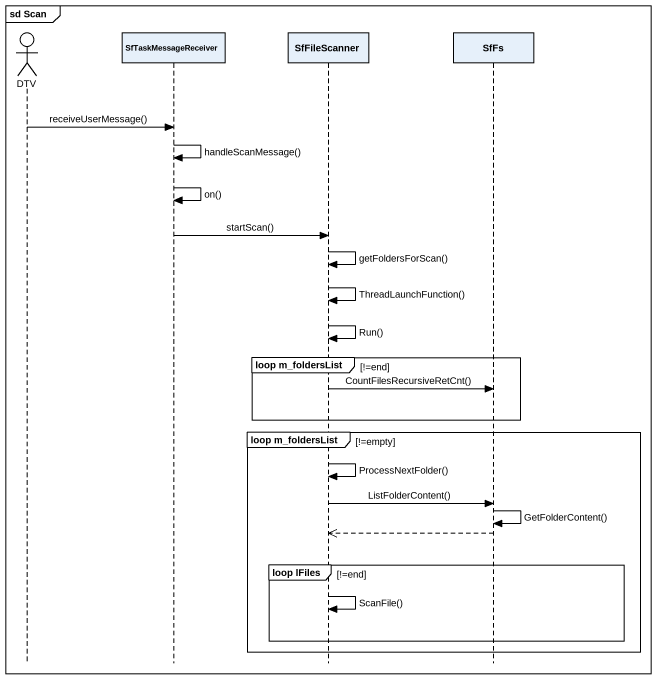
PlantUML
@startuml
mainframe sd Scan
hide footbox
actor DTV
participant SfTaskMessageReceiver
participant SfFileScanner
participant SfFs

DTV -> SfTaskMessageReceiver : receiveUserMessage()
SfTaskMessageReceiver -> SfTaskMessageReceiver : handleScanMessage()
SfTaskMessageReceiver -> SfTaskMessageReceiver : on()
SfTaskMessageReceiver -> SfFileScanner : startScan()
SfFileScanner -> SfFileScanner : getFoldersForScan()
SfFileScanner -> SfFileScanner : ThreadLaunchFunction()
SfFileScanner -> SfFileScanner : Run()
group loop m_foldersList [!=end]
  SfFileScanner -> SfFs : CountFilesRecursiveRetCnt()
end
group loop m_foldersList [!=empty]
  SfFileScanner -> SfFileScanner : ProcessNextFolder()
  SfFileScanner -> SfFs : ListFolderContent()
  SfFs -> SfFs : GetFolderContent()
  SfFs -->> SfFileScanner
  group loop lFiles [!=end]
    SfFileScanner -> SfFileScanner : ScanFile()
  end
end
@enduml
